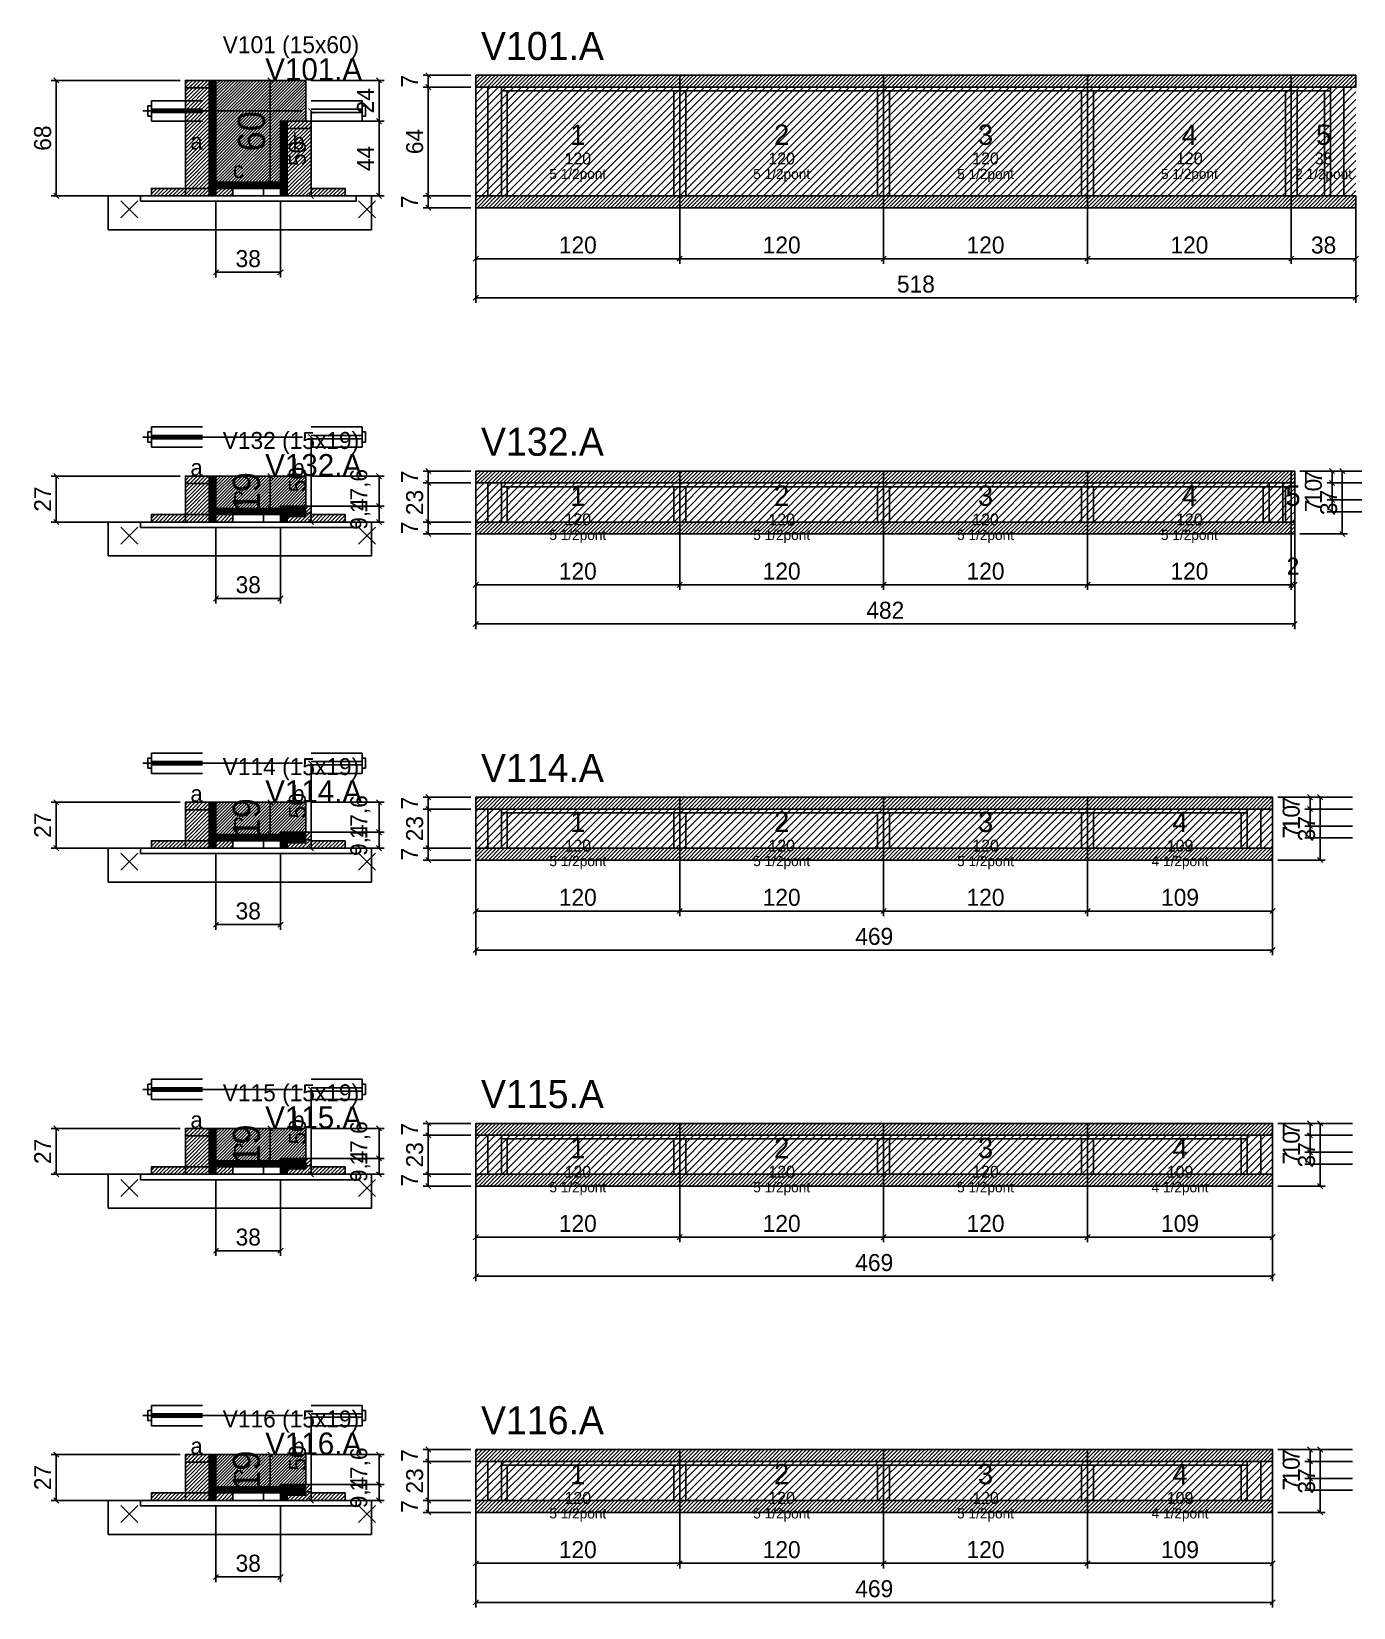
# Model space of a CAD drawing. Extents: x -69 to 3070, y -7262 to 1250.
# Drawn here: x -69 to 710, y -3037 to -2109 of the extents above; entities that cross this region are included whole.
import ezdxf
from ezdxf.enums import TextEntityAlignment as Align

# ---------------------------------------------------------------- set-up
doc = ezdxf.new("R2010")
doc.units = 0
for name, color, linetype in [('5', 5, 'Continuous'), ('barrote', 126, 'Continuous'), ('CONCRETO', 251, 'Continuous'), ('COTA', 241, 'Continuous'), ('Cota Seção (2x)', 241, 'Continuous'), ('detalhes', 7, 'Continuous'), ('Hachura', 251, 'Continuous'), ('Madeira', 126, 'Continuous'), ('NOMENCLATURA', 7, 'Continuous'), ('Painéis', 200, 'Continuous'), ('presilha', 224, 'Continuous'), ('Reaproveitamento', 251, 'Continuous'), ('SARR_2.2x7', 40, 'Continuous'), ('SARR_3.5x7', 81, 'Continuous'), ('SCO-___-LAJ', 224, 'Continuous'), ('TENSOR', 224, 'Continuous'), ('texto', 7, 'Continuous'), ('Texto Seção', 7, 'Continuous')]:
    doc.layers.add(name, color=color, linetype=linetype)
doc.dimstyles.new('PAINEL', dxfattribs={"dimtxt": 10, "dimasz": 3, "dimexe": 3, "dimexo": 3, "dimgap": 3, "dimtad": 1, "dimblk": 'OBLIQUE', "dimblk1": 'OBLIQUE', "dimcen": 2.5, "dimclrd": 4, "dimclre": 4, "dimclrt": 240, "dimazin": 3, "dimtfac": 1, "dimtmove": 0, "dimatfit": 3})
doc.dimstyles.new('SECAO2X', dxfattribs={"dimtxt": 16, "dimasz": 3, "dimexe": 3, "dimexo": 3, "dimgap": 3, "dimtad": 1, "dimblk": 'OBLIQUE', "dimblk1": 'OBLIQUE', "dimcen": 2.5, "dimclrd": 4, "dimclre": 4, "dimclrt": 240, "dimazin": 3, "dimtfac": 1, "dimtmove": 0, "dimatfit": 3})

# ---------------------------------------------------------------- blocks, each defined once
blk = doc.blocks.new('_OBLIQUE')
at = {"color": 0, "linetype": 'BYBLOCK'}
blk.add_line((-0.5, -0.5), (0.5, 0.5), dxfattribs=at)

msp = doc.modelspace()

# ---------------------------------------------------------------- hatches: boundary and pattern name
at = {"layer": 'COTA'}
h = msp.add_hatch(dxfattribs=at)
h.set_pattern_fill('ANSI31', scale=0.4)
h.paths.add_polyline_path([(40, -2198), (40, -2138), (93, -2138), (93, -2162), (78, -2162), (78, -2198)])
h = msp.add_hatch(dxfattribs=at)
h.set_pattern_fill('ANSI31', scale=0.5)
h.paths.add_polyline_path([(193, -2142), (313, -2142), (313, -2135), (193, -2135)])
h = msp.add_hatch(dxfattribs=at)
h.set_pattern_fill('ANSI31', scale=0.5)
h.paths.add_polyline_path([(313, -2142), (433, -2142), (433, -2135), (313, -2135)])
h = msp.add_hatch(dxfattribs=at)
h.set_pattern_fill('ANSI31', scale=0.5)
h.paths.add_polyline_path([(433, -2142), (553, -2142), (553, -2135), (433, -2135)])
h = msp.add_hatch(dxfattribs=at)
h.set_pattern_fill('ANSI31', scale=0.5)
h.paths.add_polyline_path([(553, -2142), (673, -2142), (673, -2135), (553, -2135)])
h = msp.add_hatch(dxfattribs=at)
h.set_pattern_fill('ANSI31', scale=0.5)
h.paths.add_polyline_path([(673, -2142), (711, -2142), (711, -2135), (673, -2135)])
h = msp.add_hatch(dxfattribs=at)
h.set_pattern_fill('ANSI31', scale=0.5)
h.paths.add_polyline_path([(193, -2213), (313, -2213), (313, -2206), (193, -2206)])
h = msp.add_hatch(dxfattribs=at)
h.set_pattern_fill('ANSI31', scale=0.5)
h.paths.add_polyline_path([(313, -2213), (433, -2213), (433, -2206), (313, -2206)])
h = msp.add_hatch(dxfattribs=at)
h.set_pattern_fill('ANSI31', scale=0.5)
h.paths.add_polyline_path([(433, -2213), (553, -2213), (553, -2206), (433, -2206)])
h = msp.add_hatch(dxfattribs=at)
h.set_pattern_fill('ANSI31', scale=0.5)
h.paths.add_polyline_path([(553, -2213), (673, -2213), (673, -2206), (553, -2206)])
h = msp.add_hatch(dxfattribs=at)
h.set_pattern_fill('ANSI31', scale=0.5)
h.paths.add_polyline_path([(673, -2213), (711, -2213), (711, -2206), (673, -2206)])
h = msp.add_hatch(dxfattribs=at)
h.set_pattern_fill('ANSI31', scale=0.4)
h.paths.add_polyline_path([(40, -2390), (40, -2371), (93, -2371), (93, -2388.6), (78, -2388.6), (78, -2390)])
h = msp.add_hatch(dxfattribs=at)
h.set_pattern_fill('ANSI31', scale=0.5)
h.paths.add_polyline_path([(193, -2375), (313, -2375), (313, -2368), (193, -2368)])
h = msp.add_hatch(dxfattribs=at)
h.set_pattern_fill('ANSI31', scale=0.5)
h.paths.add_polyline_path([(313, -2375), (433, -2375), (433, -2368), (313, -2368)])
h = msp.add_hatch(dxfattribs=at)
h.set_pattern_fill('ANSI31', scale=0.5)
h.paths.add_polyline_path([(433, -2375), (553, -2375), (553, -2368), (433, -2368)])
h = msp.add_hatch(dxfattribs=at)
h.set_pattern_fill('ANSI31', scale=0.5)
h.paths.add_polyline_path([(553, -2375), (673, -2375), (673, -2368), (553, -2368)])
h = msp.add_hatch(dxfattribs=at)
h.set_pattern_fill('ANSI31', scale=0.5)
h.paths.add_polyline_path([(673, -2375), (675, -2375), (675, -2368), (673, -2368)])
h = msp.add_hatch(dxfattribs=at)
h.set_pattern_fill('ANSI31', scale=0.5)
h.paths.add_polyline_path([(193, -2405), (313, -2405), (313, -2398), (193, -2398)])
h = msp.add_hatch(dxfattribs=at)
h.set_pattern_fill('ANSI31', scale=0.5)
h.paths.add_polyline_path([(313, -2405), (433, -2405), (433, -2398), (313, -2398)])
h = msp.add_hatch(dxfattribs=at)
h.set_pattern_fill('ANSI31', scale=0.5)
h.paths.add_polyline_path([(433, -2405), (553, -2405), (553, -2398), (433, -2398)])
h = msp.add_hatch(dxfattribs=at)
h.set_pattern_fill('ANSI31', scale=0.5)
h.paths.add_polyline_path([(553, -2405), (673, -2405), (673, -2398), (553, -2398)])
h = msp.add_hatch(dxfattribs=at)
h.set_pattern_fill('ANSI31', scale=0.5)
h.paths.add_polyline_path([(673, -2405), (675, -2405), (675, -2398), (673, -2398)])
h = msp.add_hatch(dxfattribs=at)
h.set_pattern_fill('ANSI31', scale=0.5)
h.paths.add_polyline_path([(193, -2567), (313, -2567), (313, -2560), (193, -2560)])
h = msp.add_hatch(dxfattribs=at)
h.set_pattern_fill('ANSI31', scale=0.5)
h.paths.add_polyline_path([(313, -2567), (433, -2567), (433, -2560), (313, -2560)])
h = msp.add_hatch(dxfattribs=at)
h.set_pattern_fill('ANSI31', scale=0.5)
h.paths.add_polyline_path([(433, -2567), (553, -2567), (553, -2560), (433, -2560)])
h = msp.add_hatch(dxfattribs=at)
h.set_pattern_fill('ANSI31', scale=0.5)
h.paths.add_polyline_path([(553, -2567), (662, -2567), (662, -2560), (553, -2560)])
h = msp.add_hatch(dxfattribs=at)
h.set_pattern_fill('ANSI31', scale=0.4)
h.paths.add_polyline_path([(40, -2582), (40, -2563), (93, -2563), (93, -2580.6), (78, -2580.6), (78, -2582)])
h = msp.add_hatch(dxfattribs=at)
h.set_pattern_fill('ANSI31', scale=0.5)
h.paths.add_polyline_path([(193, -2597), (313, -2597), (313, -2590), (193, -2590)])
h = msp.add_hatch(dxfattribs=at)
h.set_pattern_fill('ANSI31', scale=0.5)
h.paths.add_polyline_path([(313, -2597), (433, -2597), (433, -2590), (313, -2590)])
h = msp.add_hatch(dxfattribs=at)
h.set_pattern_fill('ANSI31', scale=0.5)
h.paths.add_polyline_path([(433, -2597), (553, -2597), (553, -2590), (433, -2590)])
h = msp.add_hatch(dxfattribs=at)
h.set_pattern_fill('ANSI31', scale=0.5)
h.paths.add_polyline_path([(553, -2597), (662, -2597), (662, -2590), (553, -2590)])
h = msp.add_hatch(dxfattribs=at)
h.set_pattern_fill('ANSI31', scale=0.4)
h.paths.add_polyline_path([(40, -2774), (40, -2755), (93, -2755), (93, -2772.6), (78, -2772.6), (78, -2774)])
h = msp.add_hatch(dxfattribs=at)
h.set_pattern_fill('ANSI31', scale=0.5)
h.paths.add_polyline_path([(193, -2759), (313, -2759), (313, -2752), (193, -2752)])
h = msp.add_hatch(dxfattribs=at)
h.set_pattern_fill('ANSI31', scale=0.5)
h.paths.add_polyline_path([(313, -2759), (433, -2759), (433, -2752), (313, -2752)])
h = msp.add_hatch(dxfattribs=at)
h.set_pattern_fill('ANSI31', scale=0.5)
h.paths.add_polyline_path([(433, -2759), (553, -2759), (553, -2752), (433, -2752)])
h = msp.add_hatch(dxfattribs=at)
h.set_pattern_fill('ANSI31', scale=0.5)
h.paths.add_polyline_path([(553, -2759), (662, -2759), (662, -2752), (553, -2752)])
h = msp.add_hatch(dxfattribs=at)
h.set_pattern_fill('ANSI31', scale=0.5)
h.paths.add_polyline_path([(193, -2789), (313, -2789), (313, -2782), (193, -2782)])
h = msp.add_hatch(dxfattribs=at)
h.set_pattern_fill('ANSI31', scale=0.5)
h.paths.add_polyline_path([(313, -2789), (433, -2789), (433, -2782), (313, -2782)])
h = msp.add_hatch(dxfattribs=at)
h.set_pattern_fill('ANSI31', scale=0.5)
h.paths.add_polyline_path([(433, -2789), (553, -2789), (553, -2782), (433, -2782)])
h = msp.add_hatch(dxfattribs=at)
h.set_pattern_fill('ANSI31', scale=0.5)
h.paths.add_polyline_path([(553, -2789), (662, -2789), (662, -2782), (553, -2782)])
h = msp.add_hatch(dxfattribs=at)
h.set_pattern_fill('ANSI31', scale=0.4)
h.paths.add_polyline_path([(40, -2966), (40, -2947), (93, -2947), (93, -2964.6), (78, -2964.6), (78, -2966)])
h = msp.add_hatch(dxfattribs=at)
h.set_pattern_fill('ANSI31', scale=0.5)
h.paths.add_polyline_path([(193, -2951), (313, -2951), (313, -2944), (193, -2944)])
h = msp.add_hatch(dxfattribs=at)
h.set_pattern_fill('ANSI31', scale=0.5)
h.paths.add_polyline_path([(313, -2951), (433, -2951), (433, -2944), (313, -2944)])
h = msp.add_hatch(dxfattribs=at)
h.set_pattern_fill('ANSI31', scale=0.5)
h.paths.add_polyline_path([(433, -2951), (553, -2951), (553, -2944), (433, -2944)])
h = msp.add_hatch(dxfattribs=at)
h.set_pattern_fill('ANSI31', scale=0.5)
h.paths.add_polyline_path([(553, -2951), (662, -2951), (662, -2944), (553, -2944)])
h = msp.add_hatch(dxfattribs=at)
h.set_pattern_fill('ANSI31', scale=0.5)
h.paths.add_polyline_path([(193, -2981), (313, -2981), (313, -2974), (193, -2974)])
h = msp.add_hatch(dxfattribs=at)
h.set_pattern_fill('ANSI31', scale=0.5)
h.paths.add_polyline_path([(313, -2981), (433, -2981), (433, -2974), (313, -2974)])
h = msp.add_hatch(dxfattribs=at)
h.set_pattern_fill('ANSI31', scale=0.5)
h.paths.add_polyline_path([(433, -2981), (553, -2981), (553, -2974), (433, -2974)])
h = msp.add_hatch(dxfattribs=at)
h.set_pattern_fill('ANSI31', scale=0.5)
h.paths.add_polyline_path([(553, -2981), (662, -2981), (662, -2974), (553, -2974)])
at = {"layer": 'Hachura'}
h = msp.add_hatch(dxfattribs=at)
h.set_pattern_fill('ANSI31', scale=0.5)
h.paths.add_polyline_path([(22, -2206), (36, -2206), (36, -2138), (22, -2138)])
h = msp.add_hatch(dxfattribs=at)
h.set_pattern_fill('ANSI31', scale=0.5)
h.paths.add_polyline_path([(22, -2142.4), (36, -2142.4), (36, -2138), (22, -2138)])
h = msp.add_hatch(dxfattribs=at)
h.set_pattern_fill('SOLID')
h.paths.add_polyline_path([(36, -2206), (40, -2206), (40, -2138), (36, -2138)])
h = msp.add_hatch(dxfattribs=at)
h.set_pattern_fill('SOLID')
h.paths.add_polyline_path([(78, -2206), (82, -2206), (82, -2162), (78, -2162)])
h = msp.add_hatch(dxfattribs=at)
h.set_pattern_fill('SOLID')
h.paths.add_polyline_path([(78, -2162), (93, -2162), (93, -2162), (78, -2162)])
h = msp.add_hatch(dxfattribs=at)
h.set_pattern_fill('ANSI31', scale=0.5)
h.paths.add_polyline_path([(82, -2206), (96, -2206), (96, -2162), (82, -2162)])
h = msp.add_hatch(dxfattribs=at)
h.set_pattern_fill('ANSI31', scale=0.5)
h.paths.add_polyline_path([(82, -2166.4), (96, -2166.4), (96, -2162), (82, -2162)])
h = msp.add_hatch(dxfattribs=at)
h.set_pattern_fill('SOLID')
h.paths.add_polyline_path([(40, -2201.6), (78, -2201.6), (78, -2198), (40, -2198)])
h = msp.add_hatch(dxfattribs=at)
h.set_pattern_fill('ANSI31', scale=0.5)
h.paths.add_polyline_path([(2, -2206), (22, -2206), (22, -2201.6), (2, -2201.6)])
h = msp.add_hatch(dxfattribs=at)
h.set_pattern_fill('ANSI31', scale=0.5)
h.paths.add_polyline_path([(40, -2206), (50, -2206), (50, -2201.6), (40, -2201.6)])
h = msp.add_hatch(dxfattribs=at)
h.set_pattern_fill('ANSI31', scale=0.5)
h.paths.add_polyline_path([(96, -2206), (116, -2206), (116, -2201.6), (96, -2201.6)])
h = msp.add_hatch(dxfattribs=at)
h.set_pattern_fill('ANSI31', scale=0.5)
h.paths.add_polyline_path([(22, -2398), (36, -2398), (36, -2371), (22, -2371)])
h = msp.add_hatch(dxfattribs=at)
h.set_pattern_fill('ANSI31', scale=0.5)
h.paths.add_polyline_path([(22, -2375.4), (36, -2375.4), (36, -2371), (22, -2371)])
h = msp.add_hatch(dxfattribs=at)
h.set_pattern_fill('SOLID')
h.paths.add_polyline_path([(36, -2398), (40, -2398), (40, -2371), (36, -2371)])
h = msp.add_hatch(dxfattribs=at)
h.set_pattern_fill('SOLID')
h.paths.add_polyline_path([(40, -2393.6), (78, -2393.6), (78, -2390), (40, -2390)])
h = msp.add_hatch(dxfattribs=at)
h.set_pattern_fill('SOLID')
h.paths.add_polyline_path([(78, -2398), (82, -2398), (82, -2388.6), (78, -2388.6)])
h = msp.add_hatch(dxfattribs=at)
h.set_pattern_fill('SOLID')
h.paths.add_polyline_path([(78, -2388.6), (93, -2388.6), (93, -2395), (78, -2395)])
h = msp.add_hatch(dxfattribs=at)
h.set_pattern_fill('ANSI31', scale=0.5)
h.paths.add_polyline_path([(82, -2398), (96, -2398), (96, -2388.6), (82, -2388.6)])
h = msp.add_hatch(dxfattribs=at)
h.set_pattern_fill('ANSI31', scale=0.5)
h.paths.add_polyline_path([(82, -2393), (96, -2393), (96, -2388.6), (82, -2388.6)])
h = msp.add_hatch(dxfattribs=at)
h.set_pattern_fill('ANSI31', scale=0.5)
h.paths.add_polyline_path([(2, -2398), (22, -2398), (22, -2393.6), (2, -2393.6)])
h = msp.add_hatch(dxfattribs=at)
h.set_pattern_fill('ANSI31', scale=0.5)
h.paths.add_polyline_path([(40, -2398), (50, -2398), (50, -2393.6), (40, -2393.6)])
h = msp.add_hatch(dxfattribs=at)
h.set_pattern_fill('ANSI31', scale=0.5)
h.paths.add_polyline_path([(96, -2398), (116, -2398), (116, -2393.6), (96, -2393.6)])
h = msp.add_hatch(dxfattribs=at)
h.set_pattern_fill('ANSI31', scale=0.5)
h.paths.add_polyline_path([(22, -2590), (36, -2590), (36, -2563), (22, -2563)])
h = msp.add_hatch(dxfattribs=at)
h.set_pattern_fill('ANSI31', scale=0.5)
h.paths.add_polyline_path([(22, -2567.4), (36, -2567.4), (36, -2563), (22, -2563)])
h = msp.add_hatch(dxfattribs=at)
h.set_pattern_fill('SOLID')
h.paths.add_polyline_path([(36, -2590), (40, -2590), (40, -2563), (36, -2563)])
h = msp.add_hatch(dxfattribs=at)
h.set_pattern_fill('ANSI31', scale=0.5)
h.paths.add_polyline_path([(2, -2590), (22, -2590), (22, -2585.6), (2, -2585.6)])
h = msp.add_hatch(dxfattribs=at)
h.set_pattern_fill('SOLID')
h.paths.add_polyline_path([(40, -2585.6), (78, -2585.6), (78, -2582), (40, -2582)])
h = msp.add_hatch(dxfattribs=at)
h.set_pattern_fill('ANSI31', scale=0.5)
h.paths.add_polyline_path([(40, -2590), (50, -2590), (50, -2585.6), (40, -2585.6)])
h = msp.add_hatch(dxfattribs=at)
h.set_pattern_fill('SOLID')
h.paths.add_polyline_path([(78, -2590), (82, -2590), (82, -2580.6), (78, -2580.6)])
h = msp.add_hatch(dxfattribs=at)
h.set_pattern_fill('SOLID')
h.paths.add_polyline_path([(78, -2580.6), (93, -2580.6), (93, -2587), (78, -2587)])
h = msp.add_hatch(dxfattribs=at)
h.set_pattern_fill('ANSI31', scale=0.5)
h.paths.add_polyline_path([(82, -2590), (96, -2590), (96, -2580.6), (82, -2580.6)])
h = msp.add_hatch(dxfattribs=at)
h.set_pattern_fill('ANSI31', scale=0.5)
h.paths.add_polyline_path([(82, -2585), (96, -2585), (96, -2580.6), (82, -2580.6)])
h = msp.add_hatch(dxfattribs=at)
h.set_pattern_fill('ANSI31', scale=0.5)
h.paths.add_polyline_path([(96, -2590), (116, -2590), (116, -2585.6), (96, -2585.6)])
h = msp.add_hatch(dxfattribs=at)
h.set_pattern_fill('ANSI31', scale=0.5)
h.paths.add_polyline_path([(22, -2782), (36, -2782), (36, -2755), (22, -2755)])
h = msp.add_hatch(dxfattribs=at)
h.set_pattern_fill('ANSI31', scale=0.5)
h.paths.add_polyline_path([(22, -2759.4), (36, -2759.4), (36, -2755), (22, -2755)])
h = msp.add_hatch(dxfattribs=at)
h.set_pattern_fill('SOLID')
h.paths.add_polyline_path([(36, -2782), (40, -2782), (40, -2755), (36, -2755)])
h = msp.add_hatch(dxfattribs=at)
h.set_pattern_fill('SOLID')
h.paths.add_polyline_path([(78, -2782), (82, -2782), (82, -2772.6), (78, -2772.6)])
h = msp.add_hatch(dxfattribs=at)
h.set_pattern_fill('SOLID')
h.paths.add_polyline_path([(78, -2772.6), (93, -2772.6), (93, -2779), (78, -2779)])
h = msp.add_hatch(dxfattribs=at)
h.set_pattern_fill('ANSI31', scale=0.5)
h.paths.add_polyline_path([(82, -2782), (96, -2782), (96, -2772.6), (82, -2772.6)])
h = msp.add_hatch(dxfattribs=at)
h.set_pattern_fill('ANSI31', scale=0.5)
h.paths.add_polyline_path([(82, -2777), (96, -2777), (96, -2772.6), (82, -2772.6)])
h = msp.add_hatch(dxfattribs=at)
h.set_pattern_fill('ANSI31', scale=0.5)
h.paths.add_polyline_path([(2, -2782), (22, -2782), (22, -2777.6), (2, -2777.6)])
h = msp.add_hatch(dxfattribs=at)
h.set_pattern_fill('SOLID')
h.paths.add_polyline_path([(40, -2777.6), (78, -2777.6), (78, -2774), (40, -2774)])
h = msp.add_hatch(dxfattribs=at)
h.set_pattern_fill('ANSI31', scale=0.5)
h.paths.add_polyline_path([(40, -2782), (50, -2782), (50, -2777.6), (40, -2777.6)])
h = msp.add_hatch(dxfattribs=at)
h.set_pattern_fill('ANSI31', scale=0.5)
h.paths.add_polyline_path([(96, -2782), (116, -2782), (116, -2777.6), (96, -2777.6)])
h = msp.add_hatch(dxfattribs=at)
h.set_pattern_fill('ANSI31', scale=0.5)
h.paths.add_polyline_path([(22, -2974), (36, -2974), (36, -2947), (22, -2947)])
h = msp.add_hatch(dxfattribs=at)
h.set_pattern_fill('ANSI31', scale=0.5)
h.paths.add_polyline_path([(22, -2951.4), (36, -2951.4), (36, -2947), (22, -2947)])
h = msp.add_hatch(dxfattribs=at)
h.set_pattern_fill('SOLID')
h.paths.add_polyline_path([(36, -2974), (40, -2974), (40, -2947), (36, -2947)])
h = msp.add_hatch(dxfattribs=at)
h.set_pattern_fill('SOLID')
h.paths.add_polyline_path([(40, -2969.6), (78, -2969.6), (78, -2966), (40, -2966)])
h = msp.add_hatch(dxfattribs=at)
h.set_pattern_fill('SOLID')
h.paths.add_polyline_path([(78, -2974), (82, -2974), (82, -2964.6), (78, -2964.6)])
h = msp.add_hatch(dxfattribs=at)
h.set_pattern_fill('SOLID')
h.paths.add_polyline_path([(78, -2964.6), (93, -2964.6), (93, -2971), (78, -2971)])
h = msp.add_hatch(dxfattribs=at)
h.set_pattern_fill('ANSI31', scale=0.5)
h.paths.add_polyline_path([(82, -2974), (96, -2974), (96, -2964.6), (82, -2964.6)])
h = msp.add_hatch(dxfattribs=at)
h.set_pattern_fill('ANSI31', scale=0.5)
h.paths.add_polyline_path([(82, -2969), (96, -2969), (96, -2964.6), (82, -2964.6)])
h = msp.add_hatch(dxfattribs=at)
h.set_pattern_fill('ANSI31', scale=0.5)
h.paths.add_polyline_path([(2, -2974), (22, -2974), (22, -2969.6), (2, -2969.6)])
h = msp.add_hatch(dxfattribs=at)
h.set_pattern_fill('ANSI31', scale=0.5)
h.paths.add_polyline_path([(40, -2974), (50, -2974), (50, -2969.6), (40, -2969.6)])
h = msp.add_hatch(dxfattribs=at)
h.set_pattern_fill('ANSI31', scale=0.5)
h.paths.add_polyline_path([(96, -2974), (116, -2974), (116, -2969.6), (96, -2969.6)])
at = {"layer": 'Reaproveitamento'}
h = msp.add_hatch(dxfattribs=at)
h.set_pattern_fill('ANSI31')
h.paths.add_polyline_path([(193, -2206), (313, -2206), (313, -2142), (193, -2142)])
h = msp.add_hatch(dxfattribs=at)
h.set_pattern_fill('ANSI31')
h.paths.add_polyline_path([(313, -2206), (433, -2206), (433, -2142), (313, -2142)])
h = msp.add_hatch(dxfattribs=at)
h.set_pattern_fill('ANSI31')
h.paths.add_polyline_path([(433, -2206), (553, -2206), (553, -2142), (433, -2142)])
h = msp.add_hatch(dxfattribs=at)
h.set_pattern_fill('ANSI31')
h.paths.add_polyline_path([(553, -2206), (673, -2206), (673, -2142), (553, -2142)])
h = msp.add_hatch(dxfattribs=at)
h.set_pattern_fill('ANSI31')
h.paths.add_polyline_path([(673, -2206), (711, -2206), (711, -2142), (673, -2142)])
h = msp.add_hatch(dxfattribs=at)
h.set_pattern_fill('ANSI31')
h.paths.add_polyline_path([(193, -2398), (313, -2398), (313, -2375), (193, -2375)])
h = msp.add_hatch(dxfattribs=at)
h.set_pattern_fill('ANSI31')
h.paths.add_polyline_path([(313, -2398), (433, -2398), (433, -2375), (313, -2375)])
h = msp.add_hatch(dxfattribs=at)
h.set_pattern_fill('ANSI31')
h.paths.add_polyline_path([(433, -2398), (553, -2398), (553, -2375), (433, -2375)])
h = msp.add_hatch(dxfattribs=at)
h.set_pattern_fill('ANSI31')
h.paths.add_polyline_path([(553, -2398), (673, -2398), (673, -2375), (553, -2375)])
h = msp.add_hatch(dxfattribs=at)
h.set_pattern_fill('ANSI31')
h.paths.add_polyline_path([(673, -2398), (675, -2398), (675, -2375), (673, -2375)])
h = msp.add_hatch(dxfattribs=at)
h.set_pattern_fill('ANSI31')
h.paths.add_polyline_path([(193, -2590), (313, -2590), (313, -2567), (193, -2567)])
h = msp.add_hatch(dxfattribs=at)
h.set_pattern_fill('ANSI31')
h.paths.add_polyline_path([(313, -2590), (433, -2590), (433, -2567), (313, -2567)])
h = msp.add_hatch(dxfattribs=at)
h.set_pattern_fill('ANSI31')
h.paths.add_polyline_path([(433, -2590), (553, -2590), (553, -2567), (433, -2567)])
h = msp.add_hatch(dxfattribs=at)
h.set_pattern_fill('ANSI31')
h.paths.add_polyline_path([(553, -2590), (662, -2590), (662, -2567), (553, -2567)])
h = msp.add_hatch(dxfattribs=at)
h.set_pattern_fill('ANSI31')
h.paths.add_polyline_path([(193, -2782), (313, -2782), (313, -2759), (193, -2759)])
h = msp.add_hatch(dxfattribs=at)
h.set_pattern_fill('ANSI31')
h.paths.add_polyline_path([(313, -2782), (433, -2782), (433, -2759), (313, -2759)])
h = msp.add_hatch(dxfattribs=at)
h.set_pattern_fill('ANSI31')
h.paths.add_polyline_path([(433, -2782), (553, -2782), (553, -2759), (433, -2759)])
h = msp.add_hatch(dxfattribs=at)
h.set_pattern_fill('ANSI31')
h.paths.add_polyline_path([(553, -2782), (662, -2782), (662, -2759), (553, -2759)])
h = msp.add_hatch(dxfattribs=at)
h.set_pattern_fill('ANSI31')
h.paths.add_polyline_path([(193, -2974), (313, -2974), (313, -2951), (193, -2951)])
h = msp.add_hatch(dxfattribs=at)
h.set_pattern_fill('ANSI31')
h.paths.add_polyline_path([(313, -2974), (433, -2974), (433, -2951), (313, -2951)])
h = msp.add_hatch(dxfattribs=at)
h.set_pattern_fill('ANSI31')
h.paths.add_polyline_path([(433, -2974), (553, -2974), (553, -2951), (433, -2951)])
h = msp.add_hatch(dxfattribs=at)
h.set_pattern_fill('ANSI31')
h.paths.add_polyline_path([(553, -2974), (662, -2974), (662, -2951), (553, -2951)])

# ---------------------------------------------------------------- linework, layer by layer
for p, q in [((2, -2150), (32, -2150)), ((2, -2150), (2, -2162)), ((96, -2150), (126, -2150)), ((126, -2150), (126, -2162)), ((0, -2153), (0, -2159)), ((2, -2153), (0, -2153)), ((2, -2159), (0, -2159)), ((2, -2155), (32, -2155)), ((2, -2157), (32, -2157)), ((96, -2155), (126, -2155)), ((96, -2157), (126, -2157)), ((126, -2153), (128, -2153)), ((126, -2159), (128, -2159)), ((128, -2153), (128, -2159)), ((2, -2162), (32, -2162)), ((96, -2162), (126, -2162)), ((0, -2345), (0, -2351)), ((2, -2345), (0, -2345)), ((2, -2342), (32, -2342)), ((2, -2342), (2, -2354)), ((2, -2347), (32, -2347)), ((96, -2342), (126, -2342)), ((96, -2347), (126, -2347)), ((126, -2342), (126, -2354)), ((126, -2345), (128, -2345)), ((128, -2345), (128, -2351)), ((2, -2351), (0, -2351)), ((2, -2349), (32, -2349)), ((2, -2354), (32, -2354)), ((96, -2349), (126, -2349)), ((96, -2354), (126, -2354)), ((126, -2351), (128, -2351)), ((0, -2537), (0, -2543)), ((2, -2537), (0, -2537)), ((2, -2534), (32, -2534)), ((2, -2534), (2, -2546)), ((2, -2539), (32, -2539)), ((2, -2541), (32, -2541)), ((96, -2534), (126, -2534)), ((96, -2539), (126, -2539)), ((96, -2541), (126, -2541)), ((126, -2534), (126, -2546)), ((126, -2537), (128, -2537)), ((128, -2537), (128, -2543)), ((2, -2543), (0, -2543)), ((2, -2546), (32, -2546)), ((96, -2546), (126, -2546)), ((126, -2543), (128, -2543)), ((2, -2726), (32, -2726)), ((2, -2726), (2, -2738)), ((96, -2726), (126, -2726)), ((126, -2726), (126, -2738)), ((0, -2729), (0, -2735)), ((2, -2729), (0, -2729)), ((2, -2735), (0, -2735)), ((2, -2731), (32, -2731)), ((2, -2733), (32, -2733)), ((96, -2731), (126, -2731)), ((96, -2733), (126, -2733)), ((126, -2729), (128, -2729)), ((126, -2735), (128, -2735)), ((128, -2729), (128, -2735)), ((2, -2738), (32, -2738)), ((96, -2738), (126, -2738)), ((0, -2921), (0, -2927)), ((2, -2921), (0, -2921)), ((2, -2918), (32, -2918)), ((2, -2918), (2, -2930)), ((96, -2918), (126, -2918)), ((126, -2918), (126, -2930)), ((126, -2921), (128, -2921)), ((128, -2921), (128, -2927)), ((2, -2927), (0, -2927)), ((2, -2923), (32, -2923)), ((2, -2925), (32, -2925)), ((2, -2930), (32, -2930)), ((96, -2923), (126, -2923)), ((96, -2925), (126, -2925)), ((96, -2930), (126, -2930)), ((126, -2927), (128, -2927))]:
    msp.add_line(p, q)
at = {"layer": 'barrote'}
for points in [[(-23.5, -2226), (131.5, -2226), (131.5, -2206), (-23.5, -2206)], [(-23.5, -2418), (131.5, -2418), (131.5, -2398), (-23.5, -2398)], [(-23.5, -2610), (131.5, -2610), (131.5, -2590), (-23.5, -2590)], [(-23.5, -2802), (131.5, -2802), (131.5, -2782), (-23.5, -2782)], [(-23.5, -2994), (131.5, -2994), (131.5, -2974), (-23.5, -2974)]]:
    msp.add_lwpolyline(points, close=True, dxfattribs=at)
at = {"layer": 'CONCRETO'}
for points in [[(40, -2198), (40, -2138), (93, -2138), (93, -2162), (78, -2162), (78, -2198)], [(40, -2390), (40, -2371), (93, -2371), (93, -2388.6), (78, -2388.6), (78, -2390)], [(40, -2582), (40, -2563), (93, -2563), (93, -2580.6), (78, -2580.6), (78, -2582)], [(40, -2774), (40, -2755), (93, -2755), (93, -2772.6), (78, -2772.6), (78, -2774)], [(40, -2966), (40, -2947), (93, -2947), (93, -2964.6), (78, -2964.6), (78, -2966)]]:
    msp.add_lwpolyline(points, close=True, dxfattribs=at)
at = {"layer": 'Madeira'}
for points in [[(22, -2206), (36, -2206), (36, -2138), (22, -2138)], [(22, -2142.4), (36, -2142.4), (36, -2138), (22, -2138)], [(82, -2206), (96, -2206), (96, -2162), (82, -2162)], [(82, -2166.4), (96, -2166.4), (96, -2162), (82, -2162)], [(2, -2206), (22, -2206), (22, -2201.6), (2, -2201.6)], [(22, -2206), (36, -2206), (36, -2201.6), (22, -2201.6)], [(40, -2206), (50, -2206), (50, -2201.6), (40, -2201.6)], [(68, -2206), (78, -2206), (78, -2201.6), (68, -2201.6)], [(96, -2206), (116, -2206), (116, -2201.6), (96, -2201.6)], [(22, -2398), (36, -2398), (36, -2371), (22, -2371)], [(22, -2375.4), (36, -2375.4), (36, -2371), (22, -2371)], [(82, -2398), (96, -2398), (96, -2388.6), (82, -2388.6)], [(82, -2393), (96, -2393), (96, -2388.6), (82, -2388.6)], [(2, -2398), (22, -2398), (22, -2393.6), (2, -2393.6)], [(22, -2398), (36, -2398), (36, -2393.6), (22, -2393.6)], [(40, -2398), (50, -2398), (50, -2393.6), (40, -2393.6)], [(68, -2398), (78, -2398), (78, -2393.6), (68, -2393.6)], [(96, -2398), (116, -2398), (116, -2393.6), (96, -2393.6)], [(22, -2590), (36, -2590), (36, -2563), (22, -2563)], [(22, -2567.4), (36, -2567.4), (36, -2563), (22, -2563)], [(2, -2590), (22, -2590), (22, -2585.6), (2, -2585.6)], [(22, -2590), (36, -2590), (36, -2585.6), (22, -2585.6)], [(40, -2590), (50, -2590), (50, -2585.6), (40, -2585.6)], [(68, -2590), (78, -2590), (78, -2585.6), (68, -2585.6)], [(82, -2590), (96, -2590), (96, -2580.6), (82, -2580.6)], [(82, -2585), (96, -2585), (96, -2580.6), (82, -2580.6)], [(96, -2590), (116, -2590), (116, -2585.6), (96, -2585.6)], [(22, -2782), (36, -2782), (36, -2755), (22, -2755)], [(22, -2759.4), (36, -2759.4), (36, -2755), (22, -2755)], [(82, -2782), (96, -2782), (96, -2772.6), (82, -2772.6)], [(82, -2777), (96, -2777), (96, -2772.6), (82, -2772.6)], [(2, -2782), (22, -2782), (22, -2777.6), (2, -2777.6)], [(22, -2782), (36, -2782), (36, -2777.6), (22, -2777.6)], [(40, -2782), (50, -2782), (50, -2777.6), (40, -2777.6)], [(68, -2782), (78, -2782), (78, -2777.6), (68, -2777.6)], [(96, -2782), (116, -2782), (116, -2777.6), (96, -2777.6)], [(22, -2974), (36, -2974), (36, -2947), (22, -2947)], [(22, -2951.4), (36, -2951.4), (36, -2947), (22, -2947)], [(82, -2974), (96, -2974), (96, -2964.6), (82, -2964.6)], [(82, -2969), (96, -2969), (96, -2964.6), (82, -2964.6)], [(2, -2974), (22, -2974), (22, -2969.6), (2, -2969.6)], [(22, -2974), (36, -2974), (36, -2969.6), (22, -2969.6)], [(40, -2974), (50, -2974), (50, -2969.6), (40, -2969.6)], [(68, -2974), (78, -2974), (78, -2969.6), (68, -2969.6)], [(96, -2974), (116, -2974), (116, -2969.6), (96, -2969.6)]]:
    msp.add_lwpolyline(points, close=True, dxfattribs=at)
at = {"layer": 'Painéis'}
for p, q in [((193, -2142), (313, -2142)), ((193, -2206), (193, -2142)), ((313, -2206), (313, -2142)), ((313, -2206), (313, -2142)), ((313, -2142), (433, -2142)), ((313, -2206), (313, -2142)), ((433, -2206), (433, -2142)), ((433, -2206), (433, -2142)), ((433, -2142), (553, -2142)), ((433, -2206), (433, -2142)), ((553, -2206), (553, -2142)), ((553, -2206), (553, -2142)), ((553, -2142), (673, -2142)), ((553, -2206), (553, -2142)), ((673, -2206), (673, -2142)), ((673, -2206), (673, -2142)), ((673, -2142), (711, -2142)), ((673, -2206), (673, -2142)), ((193, -2206), (313, -2206)), ((313, -2206), (433, -2206)), ((433, -2206), (553, -2206)), ((553, -2206), (673, -2206)), ((673, -2206), (711, -2206)), ((193, -2375), (313, -2375)), ((193, -2398), (193, -2375)), ((313, -2398), (313, -2375)), ((313, -2398), (313, -2375)), ((313, -2375), (433, -2375)), ((313, -2398), (313, -2375)), ((433, -2398), (433, -2375)), ((433, -2398), (433, -2375)), ((433, -2375), (553, -2375)), ((433, -2398), (433, -2375)), ((553, -2398), (553, -2375)), ((553, -2398), (553, -2375)), ((553, -2375), (673, -2375)), ((553, -2398), (553, -2375)), ((673, -2398), (673, -2375)), ((673, -2398), (673, -2375)), ((673, -2375), (675, -2375)), ((673, -2398), (673, -2375)), ((675, -2398), (675, -2375)), ((193, -2398), (313, -2398)), ((313, -2398), (433, -2398)), ((433, -2398), (553, -2398)), ((553, -2398), (673, -2398)), ((673, -2398), (675, -2398)), ((193, -2567), (313, -2567)), ((193, -2590), (193, -2567)), ((313, -2590), (313, -2567)), ((313, -2590), (313, -2567)), ((313, -2567), (433, -2567)), ((313, -2590), (313, -2567)), ((433, -2590), (433, -2567)), ((433, -2590), (433, -2567)), ((433, -2567), (553, -2567)), ((433, -2590), (433, -2567)), ((553, -2590), (553, -2567)), ((553, -2590), (553, -2567)), ((553, -2567), (662, -2567)), ((553, -2590), (553, -2567)), ((662, -2590), (662, -2567)), ((193, -2590), (313, -2590)), ((313, -2590), (433, -2590)), ((433, -2590), (553, -2590)), ((553, -2590), (662, -2590)), ((193, -2759), (313, -2759)), ((193, -2782), (193, -2759)), ((313, -2782), (313, -2759)), ((313, -2782), (313, -2759)), ((313, -2759), (433, -2759)), ((313, -2782), (313, -2759)), ((433, -2782), (433, -2759)), ((433, -2782), (433, -2759)), ((433, -2759), (553, -2759)), ((433, -2782), (433, -2759)), ((553, -2782), (553, -2759)), ((553, -2782), (553, -2759)), ((553, -2759), (662, -2759)), ((553, -2782), (553, -2759)), ((662, -2782), (662, -2759)), ((193, -2782), (313, -2782)), ((313, -2782), (433, -2782)), ((433, -2782), (553, -2782)), ((553, -2782), (662, -2782)), ((193, -2951), (313, -2951)), ((193, -2974), (193, -2951)), ((313, -2974), (313, -2951)), ((313, -2974), (313, -2951)), ((313, -2951), (433, -2951)), ((313, -2974), (313, -2951)), ((433, -2974), (433, -2951)), ((433, -2974), (433, -2951)), ((433, -2951), (553, -2951)), ((433, -2974), (433, -2951)), ((553, -2974), (553, -2951)), ((553, -2974), (553, -2951)), ((553, -2951), (662, -2951)), ((553, -2974), (553, -2951)), ((662, -2974), (662, -2951)), ((193, -2974), (313, -2974)), ((313, -2974), (433, -2974)), ((433, -2974), (553, -2974)), ((553, -2974), (662, -2974))]:
    msp.add_line(p, q, dxfattribs=at)
for points in [[(36, -2206), (40, -2206), (40, -2138), (36, -2138)], [(78, -2206), (82, -2206), (82, -2162), (78, -2162)], [(78, -2162), (93, -2162), (93, -2162), (78, -2162)], [(40, -2201.6), (78, -2201.6), (78, -2198), (40, -2198)], [(36, -2398), (40, -2398), (40, -2371), (36, -2371)], [(40, -2393.6), (78, -2393.6), (78, -2390), (40, -2390)], [(78, -2398), (82, -2398), (82, -2388.6), (78, -2388.6)], [(78, -2388.6), (93, -2388.6), (93, -2388.6), (78, -2388.6)], [(36, -2590), (40, -2590), (40, -2563), (36, -2563)], [(40, -2585.6), (78, -2585.6), (78, -2582), (40, -2582)], [(78, -2590), (82, -2590), (82, -2580.6), (78, -2580.6)], [(78, -2580.6), (93, -2580.6), (93, -2580.6), (78, -2580.6)], [(36, -2782), (40, -2782), (40, -2755), (36, -2755)], [(78, -2782), (82, -2782), (82, -2772.6), (78, -2772.6)], [(78, -2772.6), (93, -2772.6), (93, -2772.6), (78, -2772.6)], [(40, -2777.6), (78, -2777.6), (78, -2774), (40, -2774)], [(36, -2974), (40, -2974), (40, -2947), (36, -2947)], [(40, -2969.6), (78, -2969.6), (78, -2966), (40, -2966)], [(78, -2974), (82, -2974), (82, -2964.6), (78, -2964.6)], [(78, -2964.6), (93, -2964.6), (93, -2964.6), (78, -2964.6)]]:
    msp.add_lwpolyline(points, close=True, dxfattribs=at)
at = {"layer": 'presilha'}
for p, q in [((-16, -2219), (-6, -2209)), ((-16, -2209), (-6, -2219)), ((124, -2219), (134, -2209)), ((124, -2209), (134, -2219)), ((-16, -2411), (-6, -2401)), ((-16, -2401), (-6, -2411)), ((124, -2411), (134, -2401)), ((124, -2401), (134, -2411)), ((-16, -2603), (-6, -2593)), ((-16, -2593), (-6, -2603)), ((124, -2603), (134, -2593)), ((124, -2593), (134, -2603)), ((-16, -2795), (-6, -2785)), ((-16, -2785), (-6, -2795)), ((124, -2795), (134, -2785)), ((124, -2785), (134, -2795)), ((-16, -2987), (-6, -2977)), ((-16, -2977), (-6, -2987)), ((124, -2987), (134, -2977)), ((124, -2977), (134, -2987))]:
    msp.add_line(p, q, dxfattribs=at)
at = {"layer": 'SARR_2.2x7'}
for p, q in [((200, -2206), (200, -2142)), ((704, -2206), (704, -2142)), ((208, -2144.2), (313, -2144.2)), ((313, -2144.2), (433, -2144.2)), ((433, -2144.2), (553, -2144.2)), ((553, -2144.2), (673, -2144.2)), ((673, -2144.2), (696, -2144.2)), ((200, -2398), (200, -2375)), ((668, -2398), (668, -2375)), ((208, -2377.2), (313, -2377.2)), ((313, -2377.2), (433, -2377.2)), ((433, -2377.2), (553, -2377.2)), ((553, -2377.2), (673, -2377.2)), ((200, -2590), (200, -2567)), ((208, -2569.2), (313, -2569.2)), ((313, -2569.2), (433, -2569.2)), ((433, -2569.2), (553, -2569.2)), ((553, -2569.2), (647, -2569.2)), ((655, -2590), (655, -2567)), ((200, -2782), (200, -2759)), ((208, -2761.2), (313, -2761.2)), ((313, -2761.2), (433, -2761.2)), ((433, -2761.2), (553, -2761.2)), ((553, -2761.2), (647, -2761.2)), ((655, -2782), (655, -2759)), ((200, -2974), (200, -2951)), ((208, -2953.2), (313, -2953.2)), ((313, -2953.2), (433, -2953.2)), ((433, -2953.2), (553, -2953.2)), ((553, -2953.2), (647, -2953.2)), ((655, -2974), (655, -2951))]:
    msp.add_line(p, q, dxfattribs=at)
at = {"layer": 'SARR_3.5x7'}
for p, q in [((208, -2206), (208, -2142)), ((313, -2206), (313, -2142)), ((313, -2206), (313, -2142)), ((433, -2206), (433, -2142)), ((433, -2206), (433, -2142)), ((553, -2206), (553, -2142)), ((553, -2206), (553, -2142)), ((673, -2206), (673, -2142)), ((673, -2206), (673, -2142)), ((696, -2206), (696, -2142)), ((211.5, -2206), (211.5, -2144.2)), ((309.5, -2206), (309.5, -2144.2)), ((316.5, -2206), (316.5, -2144.2)), ((429.5, -2206), (429.5, -2144.2)), ((436.5, -2206), (436.5, -2144.2)), ((549.5, -2206), (549.5, -2144.2)), ((556.5, -2206), (556.5, -2144.2)), ((669.5, -2206), (669.5, -2144.2)), ((676.5, -2206), (676.5, -2144.2)), ((692.5, -2206), (692.5, -2144.2)), ((208, -2206), (211.5, -2206)), ((309.5, -2206), (313, -2206)), ((313, -2206), (316.5, -2206)), ((429.5, -2206), (433, -2206)), ((433, -2206), (436.5, -2206)), ((549.5, -2206), (553, -2206)), ((553, -2206), (556.5, -2206)), ((669.5, -2206), (673, -2206)), ((673, -2206), (676.5, -2206)), ((692.5, -2206), (696, -2206)), ((208, -2398), (208, -2375)), ((313, -2398), (313, -2375)), ((313, -2398), (313, -2375)), ((433, -2398), (433, -2375)), ((433, -2398), (433, -2375)), ((553, -2398), (553, -2375)), ((553, -2398), (553, -2375)), ((660, -2398), (660, -2375)), ((673, -2398), (673, -2375)), ((211.5, -2398), (211.5, -2377.2)), ((309.5, -2398), (309.5, -2377.2)), ((316.5, -2398), (316.5, -2377.2)), ((429.5, -2398), (429.5, -2377.2)), ((436.5, -2398), (436.5, -2377.2)), ((549.5, -2398), (549.5, -2377.2)), ((556.5, -2398), (556.5, -2377.2)), ((656.5, -2398), (656.5, -2377.2)), ((669.5, -2398), (669.5, -2377.2)), ((208, -2398), (211.5, -2398)), ((309.5, -2398), (313, -2398)), ((313, -2398), (316.5, -2398)), ((429.5, -2398), (433, -2398)), ((433, -2398), (436.5, -2398)), ((549.5, -2398), (553, -2398)), ((553, -2398), (556.5, -2398)), ((656.5, -2398), (660, -2398)), ((669.5, -2398), (673, -2398)), ((208, -2590), (208, -2567)), ((211.5, -2590), (211.5, -2569.2)), ((309.5, -2590), (309.5, -2569.2)), ((313, -2590), (313, -2567)), ((313, -2590), (313, -2567)), ((316.5, -2590), (316.5, -2569.2)), ((429.5, -2590), (429.5, -2569.2)), ((433, -2590), (433, -2567)), ((433, -2590), (433, -2567)), ((436.5, -2590), (436.5, -2569.2)), ((549.5, -2590), (549.5, -2569.2)), ((553, -2590), (553, -2567)), ((553, -2590), (553, -2567)), ((556.5, -2590), (556.5, -2569.2)), ((643.5, -2590), (643.5, -2569.2)), ((647, -2590), (647, -2567)), ((208, -2590), (211.5, -2590)), ((309.5, -2590), (313, -2590)), ((313, -2590), (316.5, -2590)), ((429.5, -2590), (433, -2590)), ((433, -2590), (436.5, -2590)), ((549.5, -2590), (553, -2590)), ((553, -2590), (556.5, -2590)), ((643.5, -2590), (647, -2590)), ((208, -2782), (208, -2759)), ((211.5, -2782), (211.5, -2761.2)), ((309.5, -2782), (309.5, -2761.2)), ((313, -2782), (313, -2759)), ((313, -2782), (313, -2759)), ((316.5, -2782), (316.5, -2761.2)), ((429.5, -2782), (429.5, -2761.2)), ((433, -2782), (433, -2759)), ((433, -2782), (433, -2759)), ((436.5, -2782), (436.5, -2761.2)), ((549.5, -2782), (549.5, -2761.2)), ((553, -2782), (553, -2759)), ((553, -2782), (553, -2759)), ((556.5, -2782), (556.5, -2761.2)), ((643.5, -2782), (643.5, -2761.2)), ((647, -2782), (647, -2759)), ((208, -2782), (211.5, -2782)), ((309.5, -2782), (313, -2782)), ((313, -2782), (316.5, -2782)), ((429.5, -2782), (433, -2782)), ((433, -2782), (436.5, -2782)), ((549.5, -2782), (553, -2782)), ((553, -2782), (556.5, -2782)), ((643.5, -2782), (647, -2782)), ((208, -2974), (208, -2951)), ((211.5, -2974), (211.5, -2953.2)), ((309.5, -2974), (309.5, -2953.2)), ((313, -2974), (313, -2951)), ((313, -2974), (313, -2951)), ((316.5, -2974), (316.5, -2953.2)), ((429.5, -2974), (429.5, -2953.2)), ((433, -2974), (433, -2951)), ((433, -2974), (433, -2951)), ((436.5, -2974), (436.5, -2953.2)), ((549.5, -2974), (549.5, -2953.2)), ((553, -2974), (553, -2951)), ((553, -2974), (553, -2951)), ((556.5, -2974), (556.5, -2953.2)), ((643.5, -2974), (643.5, -2953.2)), ((647, -2974), (647, -2951)), ((208, -2974), (211.5, -2974)), ((309.5, -2974), (313, -2974)), ((313, -2974), (316.5, -2974)), ((429.5, -2974), (433, -2974)), ((433, -2974), (436.5, -2974)), ((549.5, -2974), (553, -2974)), ((553, -2974), (556.5, -2974)), ((643.5, -2974), (647, -2974))]:
    msp.add_line(p, q, dxfattribs=at)
at = {"layer": 'SCO-___-LAJ'}
for points in [[(193, -2142), (313, -2142), (313, -2135), (193, -2135)], [(313, -2142), (433, -2142), (433, -2135), (313, -2135)], [(433, -2142), (553, -2142), (553, -2135), (433, -2135)], [(553, -2142), (673, -2142), (673, -2135), (553, -2135)], [(673, -2142), (711, -2142), (711, -2135), (673, -2135)], [(-4.5, -2209.2), (122.5, -2209.2), (122.5, -2206), (-4.5, -2206)], [(193, -2213), (313, -2213), (313, -2206), (193, -2206)], [(313, -2213), (433, -2213), (433, -2206), (313, -2206)], [(433, -2213), (553, -2213), (553, -2206), (433, -2206)], [(553, -2213), (673, -2213), (673, -2206), (553, -2206)], [(673, -2213), (711, -2213), (711, -2206), (673, -2206)], [(193, -2375), (313, -2375), (313, -2368), (193, -2368)], [(313, -2375), (433, -2375), (433, -2368), (313, -2368)], [(433, -2375), (553, -2375), (553, -2368), (433, -2368)], [(553, -2375), (673, -2375), (673, -2368), (553, -2368)], [(673, -2375), (675, -2375), (675, -2368), (673, -2368)], [(-4.5, -2401.2), (122.5, -2401.2), (122.5, -2398), (-4.5, -2398)], [(193, -2405), (313, -2405), (313, -2398), (193, -2398)], [(313, -2405), (433, -2405), (433, -2398), (313, -2398)], [(433, -2405), (553, -2405), (553, -2398), (433, -2398)], [(553, -2405), (673, -2405), (673, -2398), (553, -2398)], [(673, -2405), (675, -2405), (675, -2398), (673, -2398)], [(193, -2567), (313, -2567), (313, -2560), (193, -2560)], [(313, -2567), (433, -2567), (433, -2560), (313, -2560)], [(433, -2567), (553, -2567), (553, -2560), (433, -2560)], [(553, -2567), (662, -2567), (662, -2560), (553, -2560)], [(-4.5, -2593.2), (122.5, -2593.2), (122.5, -2590), (-4.5, -2590)], [(193, -2597), (313, -2597), (313, -2590), (193, -2590)], [(313, -2597), (433, -2597), (433, -2590), (313, -2590)], [(433, -2597), (553, -2597), (553, -2590), (433, -2590)], [(553, -2597), (662, -2597), (662, -2590), (553, -2590)], [(193, -2759), (313, -2759), (313, -2752), (193, -2752)], [(313, -2759), (433, -2759), (433, -2752), (313, -2752)], [(433, -2759), (553, -2759), (553, -2752), (433, -2752)], [(553, -2759), (662, -2759), (662, -2752), (553, -2752)], [(-4.5, -2785.2), (122.5, -2785.2), (122.5, -2782), (-4.5, -2782)], [(193, -2789), (313, -2789), (313, -2782), (193, -2782)], [(313, -2789), (433, -2789), (433, -2782), (313, -2782)], [(433, -2789), (553, -2789), (553, -2782), (433, -2782)], [(553, -2789), (662, -2789), (662, -2782), (553, -2782)], [(193, -2951), (313, -2951), (313, -2944), (193, -2944)], [(313, -2951), (433, -2951), (433, -2944), (313, -2944)], [(433, -2951), (553, -2951), (553, -2944), (433, -2944)], [(553, -2951), (662, -2951), (662, -2944), (553, -2944)], [(-4.5, -2977.2), (122.5, -2977.2), (122.5, -2974), (-4.5, -2974)], [(193, -2981), (313, -2981), (313, -2974), (193, -2974)], [(313, -2981), (433, -2981), (433, -2974), (313, -2974)], [(433, -2981), (553, -2981), (553, -2974), (433, -2974)], [(553, -2981), (662, -2981), (662, -2974), (553, -2974)]]:
    msp.add_lwpolyline(points, close=True, dxfattribs=at)
at = {"layer": 'TENSOR'}
for p, q in [((-3, -2156), (91, -2156)), ((-3, -2348), (91, -2348)), ((-3, -2540), (91, -2540)), ((-3, -2732), (91, -2732)), ((-3, -2924), (91, -2924))]:
    msp.add_line(p, q, dxfattribs=at)

# ---------------------------------------------------------------- texts
at = {"layer": '5'}
for s, height, p in [('1', 12, (253, -2170)), ('2', 12, (373, -2170)), ('3', 12, (493, -2170)), ('4', 12, (613, -2170)), ('5', 12, (692, -2170)), ('120', 7, (253, -2184)), ('120', 7, (373, -2184)), ('120', 7, (493, -2184)), ('120', 7, (613, -2184)), ('38', 7, (692, -2184)), ('1', 12, (253, -2382.5)), ('2', 12, (373, -2382.5)), ('3', 12, (493, -2382.5)), ('4', 12, (613, -2382.5)), ('5', 12, (674, -2382.5)), ('120', 7, (253, -2396.5)), ('120', 7, (373, -2396.5)), ('120', 7, (493, -2396.5)), ('120', 7, (613, -2396.5)), ('1', 12, (253, -2574.5)), ('2', 12, (373, -2574.5)), ('3', 12, (493, -2574.5)), ('4', 12, (607.5, -2574.5)), ('120', 7, (253, -2588.5)), ('120', 7, (373, -2588.5)), ('120', 7, (493, -2588.5)), ('109', 7, (607.5, -2588.5)), ('1', 12, (253, -2766.5)), ('2', 12, (373, -2766.5)), ('3', 12, (493, -2766.5)), ('4', 12, (607.5, -2766.5)), ('120', 7, (253, -2780.5)), ('120', 7, (373, -2780.5)), ('120', 7, (493, -2780.5)), ('109', 7, (607.5, -2780.5)), ('1', 12, (253, -2958.5)), ('2', 12, (373, -2958.5)), ('3', 12, (493, -2958.5)), ('4', 12, (607.5, -2958.5)), ('120', 7, (253, -2972.5)), ('120', 7, (373, -2972.5)), ('120', 7, (493, -2972.5)), ('109', 7, (607.5, -2972.5))]:
    msp.add_text(s, height=height, dxfattribs=at).set_placement(p, align=Align.MIDDLE_CENTER)
at = {"layer": 'detalhes'}
for s, p in [('b', (85, -2178.7)), ('a', (25, -2178.7)), ('c', (50, -2195.5)), ('a', (25, -2370.7)), ('b', (85, -2370.7)), ('c', (50, -2387.5)), ('a', (25, -2562.7)), ('b', (85, -2562.7)), ('c', (50, -2579.5)), ('b', (85, -2754.7)), ('a', (25, -2754.7)), ('c', (50, -2771.5)), ('a', (25, -2946.7)), ('b', (85, -2946.7)), ('c', (50, -2963.5))]:
    msp.add_text(s, height=9.6, dxfattribs=at).set_placement(p)
at = {"layer": 'NOMENCLATURA'}
for s, p in [('V101.A', (196, -2126)), ('V132.A', (196, -2359)), ('V114.A', (196, -2551)), ('V115.A', (196, -2743)), ('V116.A', (196, -2935))]:
    msp.add_text(s, height=16.5, dxfattribs=at).set_placement(p)
at = {"layer": 'texto', "char_height": 6, "attachment_point": 5}
for s, insert in [('5 1/2pont', (253, -2194)), ('5 1/2pont', (373, -2194)), ('5 1/2pont', (493, -2194)), ('5 1/2pont', (613, -2194)), ('2 1/2pont', (692, -2194)), ('5 1/2pont', (253, -2406.5)), ('5 1/2pont', (373, -2406.5)), ('5 1/2pont', (493, -2406.5)), ('5 1/2pont', (613, -2406.5)), ('5 1/2pont', (253, -2598.5)), ('5 1/2pont', (373, -2598.5)), ('5 1/2pont', (493, -2598.5)), ('4 1/2pont', (607.5, -2598.5)), ('5 1/2pont', (253, -2790.5)), ('5 1/2pont', (373, -2790.5)), ('5 1/2pont', (493, -2790.5)), ('4 1/2pont', (607.5, -2790.5)), ('5 1/2pont', (253, -2982.5)), ('5 1/2pont', (373, -2982.5)), ('5 1/2pont', (493, -2982.5)), ('4 1/2pont', (607.5, -2982.5))]:
    msp.add_mtext(s, dxfattribs=dict(at, insert=insert))
at = {"layer": 'Texto Seção'}
for s, height, p in [('V101 (15x60)', 10, (44, -2122)), ('V101.A', 13, (69, -2138)), ('V132 (15x19)', 10, (44, -2355)), ('V132.A', 13, (69, -2371)), ('V114 (15x19)', 10, (44, -2547)), ('V114.A', 13, (69, -2563)), ('V115 (15x19)', 10, (44, -2739)), ('V115.A', 13, (69, -2755)), ('V116 (15x19)', 10, (44, -2931)), ('V116.A', 13, (69, -2947))]:
    msp.add_text(s, height=height, dxfattribs=at).set_placement(p)

# ---------------------------------------------------------------- dimensions: what is measured, and where the dimension line sits
at = {"layer": 'COTA'}
for base, p1, p2 in [((165, -2142), (193, -2142), (193, -2135)), ((-54, -2206), (2, -2206), (22, -2138)), ((136, -2162), (93, -2162), (93, -2138)), ((165, -2206), (193, -2206), (193, -2142)), ((96, -2206), (96, -2206), (96, -2156)), ((136, -2206), (96, -2206), (96, -2162)), ((165, -2213), (193, -2213), (193, -2206)), ((96, -2398), (96, -2398), (96, -2348)), ((-54, -2398), (2, -2398), (22, -2371)), ((136, -2388.6), (93, -2388.6), (93, -2371)), ((165, -2375), (193, -2375), (193, -2368)), ((165, -2398), (193, -2398), (193, -2375)), ((703, -2405), (675, -2405), (675, -2368)), ((697, -2375), (725, -2375), (725, -2368)), ((697, -2385), (725, -2385), (725, -2375)), ((136, -2398), (96, -2398), (96, -2388.6)), ((697, -2392), (725, -2392), (725, -2385)), ((165, -2405), (193, -2405), (193, -2398)), ((96, -2590), (96, -2590), (96, -2540)), ((136, -2580.6), (93, -2580.6), (93, -2563)), ((165, -2567), (193, -2567), (193, -2560)), ((690, -2597), (662, -2597), (662, -2560)), ((684, -2567), (712, -2567), (712, -2560)), ((-54, -2590), (2, -2590), (22, -2563)), ((165, -2590), (193, -2590), (193, -2567)), ((684, -2577), (712, -2577), (712, -2567)), ((136, -2590), (96, -2590), (96, -2580.6)), ((684, -2584), (712, -2584), (712, -2577)), ((165, -2597), (193, -2597), (193, -2590)), ((96, -2782), (96, -2782), (96, -2732)), ((-54, -2782), (2, -2782), (22, -2755)), ((136, -2772.6), (93, -2772.6), (93, -2755)), ((165, -2759), (193, -2759), (193, -2752)), ((690, -2789), (662, -2789), (662, -2752)), ((684, -2759), (712, -2759), (712, -2752)), ((165, -2782), (193, -2782), (193, -2759)), ((684, -2769), (712, -2769), (712, -2759)), ((136, -2782), (96, -2782), (96, -2772.6)), ((684, -2776), (712, -2776), (712, -2769)), ((165, -2789), (193, -2789), (193, -2782)), ((96, -2974), (96, -2974), (96, -2924)), ((-54, -2974), (2, -2974), (22, -2947)), ((136, -2964.6), (93, -2964.6), (93, -2947)), ((165, -2951), (193, -2951), (193, -2944)), ((165, -2974), (193, -2974), (193, -2951)), ((690, -2981), (662, -2981), (662, -2944)), ((684, -2951), (712, -2951), (712, -2944)), ((684, -2961), (712, -2961), (712, -2951)), ((684, -2968), (712, -2968), (712, -2961)), ((136, -2974), (96, -2974), (96, -2964.6)), ((165, -2981), (193, -2981), (193, -2974))]:
    msp.add_linear_dim(base=base, p1=p1, p2=p2, angle=90, dimstyle='PAINEL', dxfattribs=at).render()
for base, p1, p2 in [((40, -2251), (40, -2206), (78, -2206)), ((193, -2243), (193, -2206), (313, -2206)), ((193, -2266), (193, -2206), (711, -2206)), ((313, -2243), (313, -2206), (433, -2206)), ((433, -2243), (433, -2206), (553, -2206)), ((553, -2243), (553, -2206), (673, -2206)), ((673, -2243), (673, -2206), (711, -2206)), ((40, -2443), (40, -2398), (78, -2398)), ((193, -2435), (193, -2398), (313, -2398)), ((193, -2458), (193, -2398), (675, -2398)), ((313, -2435), (313, -2398), (433, -2398)), ((433, -2435), (433, -2398), (553, -2398)), ((553, -2435), (553, -2398), (673, -2398)), ((673, -2435), (673, -2398), (675, -2398)), ((40, -2635), (40, -2590), (78, -2590)), ((193, -2627), (193, -2590), (313, -2590)), ((193, -2650), (193, -2590), (662, -2590)), ((313, -2627), (313, -2590), (433, -2590)), ((433, -2627), (433, -2590), (553, -2590)), ((553, -2627), (553, -2590), (662, -2590)), ((40, -2827), (40, -2782), (78, -2782)), ((193, -2819), (193, -2782), (313, -2782)), ((193, -2842), (193, -2782), (662, -2782)), ((313, -2819), (313, -2782), (433, -2782)), ((433, -2819), (433, -2782), (553, -2782)), ((553, -2819), (553, -2782), (662, -2782)), ((40, -3019), (40, -2974), (78, -2974)), ((193, -3011), (193, -2974), (313, -2974)), ((193, -3034), (193, -2974), (662, -2974)), ((313, -3011), (313, -2974), (433, -2974)), ((433, -3011), (433, -2974), (553, -2974)), ((553, -3011), (553, -2974), (662, -2974))]:
    msp.add_linear_dim(base=base, p1=p1, p2=p2, dimstyle='PAINEL', dxfattribs=at).render()
at = {"layer": 'Cota Seção (2x)'}
for base, p1, p2 in [((72, -2198), (40, -2198), (40, -2138)), ((72, -2390), (40, -2390), (40, -2371)), ((72, -2582), (40, -2582), (40, -2563)), ((72, -2774), (40, -2774), (40, -2755)), ((72, -2966), (40, -2966), (40, -2947))]:
    msp.add_linear_dim(base=base, p1=p1, p2=p2, angle=90, dimstyle='SECAO2X', dxfattribs=at).render()

doc.saveas('drawing.dxf')
